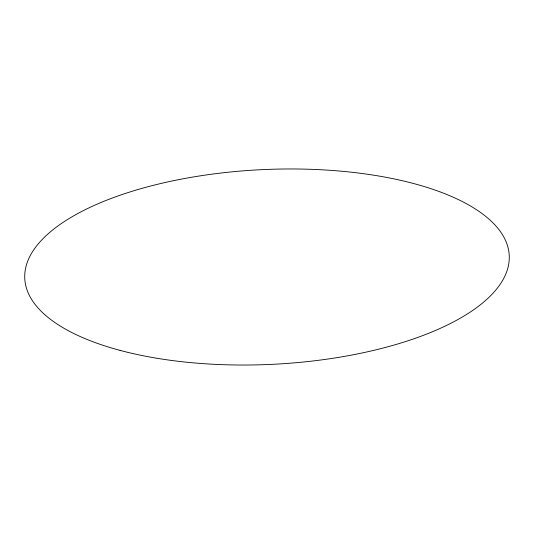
<?xml version="1.0" encoding="UTF-8"?>
<svg xmlns="http://www.w3.org/2000/svg" width="534" height="534" viewBox="0 0 534 534"><rect width="100%" height="100%" fill="white"/><g stroke="black" fill="none" stroke-linecap="round" stroke-linejoin="round"><path stroke-width="0.8" d="M120.07 350.384A242.509 97.475 -2.7 0 0 507.3 269.957A242.509 97.475 -2.7 0 0 173.63 180.659A242.509 97.475 -2.7 0 0 120.07 350.384"/></g></svg>
